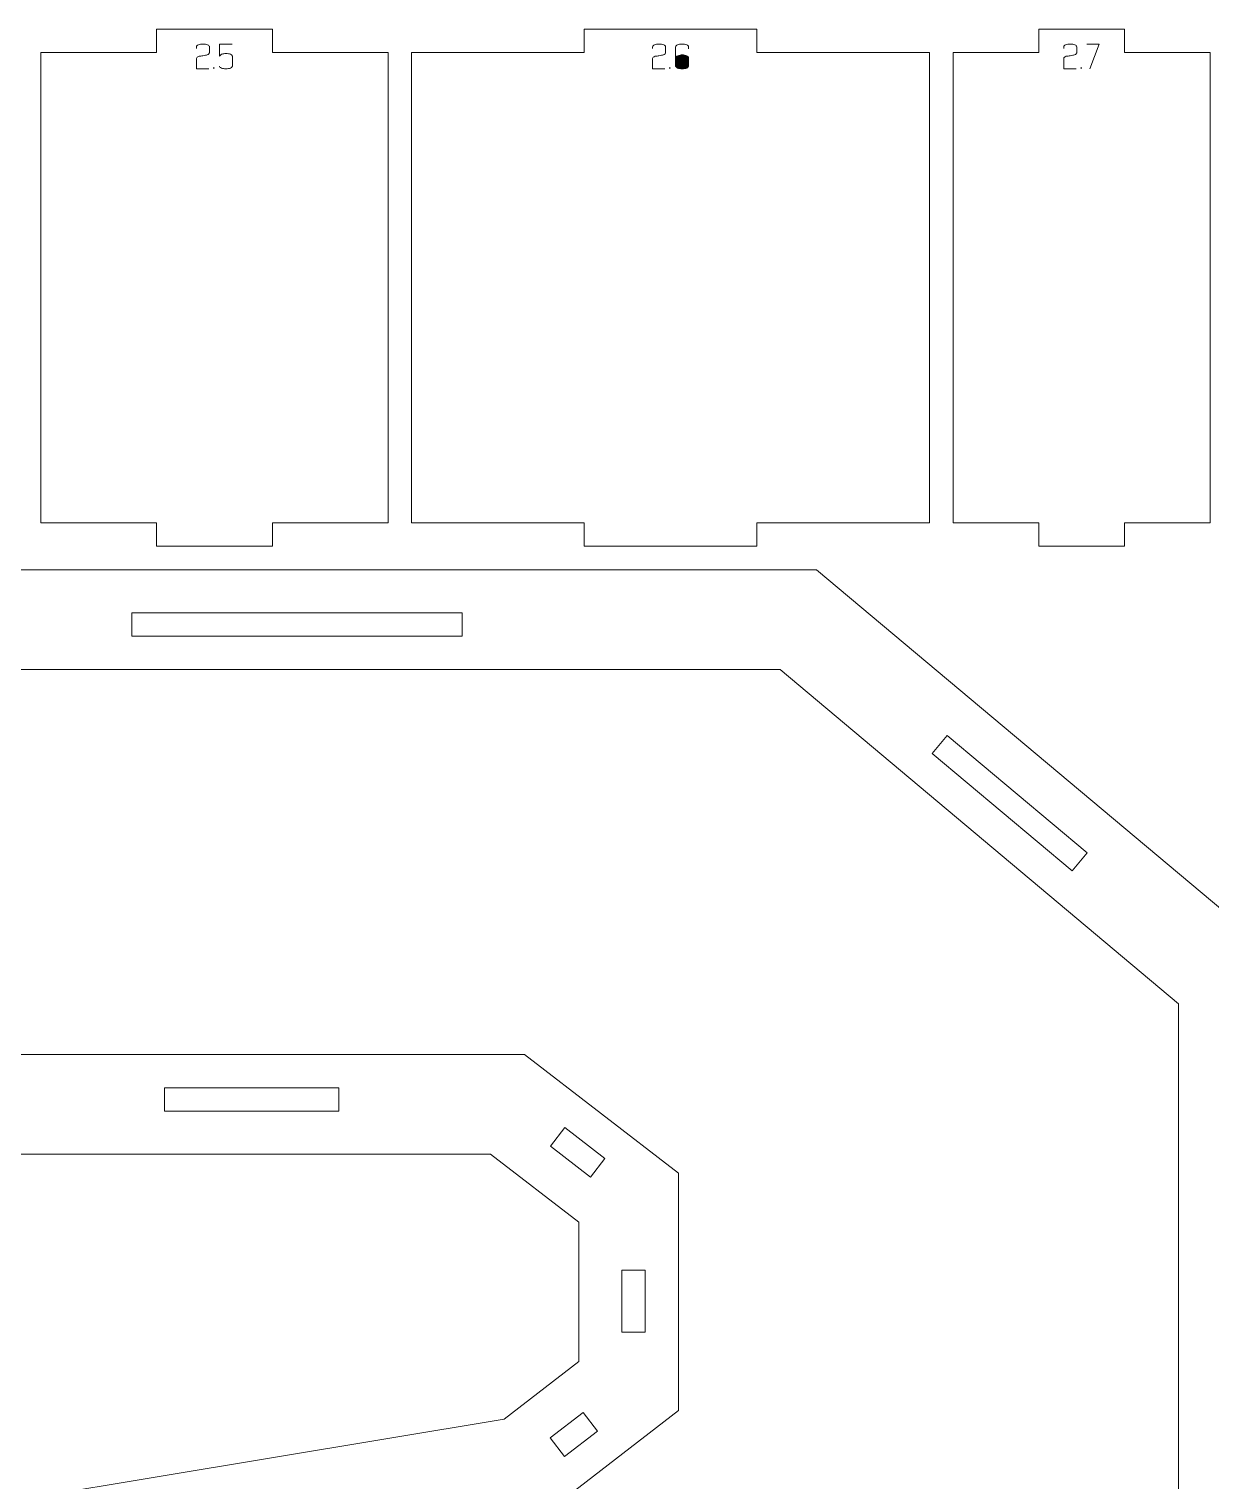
# Model space of a CAD drawing. Header units: centimetres. Extents: x -158 to 228, y -202 to 254.
# Drawn here: x -122.52 to -107.44, y -28.26 to -9.74 of the extents above; entities that cross this region are included whole.
import ezdxf

# ---------------------------------------------------------------- set-up
doc = ezdxf.new("R2010")
doc.units = ezdxf.units.CM
doc.header["$MEASUREMENT"] = 0
doc.layers.add('Capa 1', color=7, linetype='Continuous')

msp = doc.modelspace()

# ---------------------------------------------------------------- hatches: boundary and pattern name
at = {"layer": 'Capa 1', "true_color": 0x3e4095}
h = msp.add_hatch(color=175, dxfattribs=at)
edge = h.paths.add_edge_path()
edge.add_spline(control_points=[(-120.38619, -10.24484), (-120.38619, -10.24484), (-120.38619, -10.1123), (-120.38619, -10.1123), (-120.38527, -10.10038), (-120.37442, -10.09121), (-120.35363, -10.08479), (-120.34507, -10.08417), (-120.33689, -10.08318), (-120.32909, -10.0818), (-120.3213, -10.08043), (-120.31342, -10.07898), (-120.30547, -10.07745), (-120.2908, -10.075), (-120.27956, -10.07301), (-120.27177, -10.07149), (-120.26397, -10.06996), (-120.2564, -10.06797), (-120.24906, -10.06552), (-120.23011, -10.05849), (-120.22063, -10.04947), (-120.22063, -10.03847), (-120.22063, -10.03847), (-120.22063, -9.96371), (-120.22063, -9.96371), (-120.22063, -9.95393), (-120.2285, -9.9456), (-120.24425, -9.93872), (-120.25999, -9.93184), (-120.27964, -9.9284), (-120.30318, -9.9284), (-120.32672, -9.9284), (-120.34637, -9.93184), (-120.36211, -9.93872), (-120.37786, -9.9456), (-120.38573, -9.95393), (-120.38573, -9.96371), (-120.38573, -9.96371), (-120.38573, -9.98618), (-120.38573, -9.98618), (-120.38573, -9.98618), (-120.38573, -9.96371), (-120.38573, -9.96371), (-120.38573, -9.95393), (-120.37786, -9.9456), (-120.36211, -9.93872), (-120.34637, -9.93184), (-120.32672, -9.9284), (-120.30318, -9.9284), (-120.27964, -9.9284), (-120.25999, -9.93184), (-120.24425, -9.93872), (-120.2285, -9.9456), (-120.22063, -9.95393), (-120.22063, -9.96371), (-120.22063, -9.96371), (-120.22063, -10.03847), (-120.22063, -10.03847), (-120.22063, -10.04947), (-120.23011, -10.05849), (-120.24906, -10.06552), (-120.2564, -10.06797), (-120.26397, -10.06996), (-120.27177, -10.07149), (-120.27956, -10.07301), (-120.2908, -10.075), (-120.30547, -10.07745), (-120.31342, -10.07898), (-120.3213, -10.08043), (-120.32909, -10.0818), (-120.33689, -10.08318), (-120.34507, -10.08417), (-120.35363, -10.08479), (-120.37442, -10.09121), (-120.38527, -10.10038), (-120.38619, -10.1123), (-120.38619, -10.1123), (-120.38619, -10.24484), (-120.38619, -10.24484), (-120.38619, -10.24484), (-120.22934, -10.24484), (-120.22934, -10.24484), (-120.22934, -10.24484), (-120.38619, -10.24484), (-120.38619, -10.24484)], knot_values=[0, 0, 0, 0, 0.03571429, 0.03571429, 0.03571429, 0.07142857, 0.07142857, 0.07142857, 0.10714286, 0.10714286, 0.10714286, 0.14285714, 0.14285714, 0.14285714, 0.17857143, 0.17857143, 0.17857143, 0.21428571, 0.21428571, 0.21428571, 0.25, 0.25, 0.25, 0.28571429, 0.28571429, 0.28571429, 0.32142857, 0.32142857, 0.32142857, 0.35714286, 0.35714286, 0.35714286, 0.39285714, 0.39285714, 0.39285714, 0.42857143, 0.42857143, 0.42857143, 0.46428571, 0.46428571, 0.46428571, 0.5, 0.5, 0.5, 0.53571429, 0.53571429, 0.53571429, 0.57142857, 0.57142857, 0.57142857, 0.60714286, 0.60714286, 0.60714286, 0.64285714, 0.64285714, 0.64285714, 0.67857143, 0.67857143, 0.67857143, 0.71428571, 0.71428571, 0.71428571, 0.75, 0.75, 0.75, 0.78571429, 0.78571429, 0.78571429, 0.82142857, 0.82142857, 0.82142857, 0.85714286, 0.85714286, 0.85714286, 0.89285714, 0.89285714, 0.89285714, 0.92857143, 0.92857143, 0.92857143, 0.96428571, 0.96428571, 0.96428571, 1, 1, 1, 1], degree=3, periodic=1)
h = msp.add_hatch(color=175, dxfattribs=at)
edge = h.paths.add_edge_path()
edge.add_spline(control_points=[(-120.00967, -10.24484), (-120.03321, -10.24484), (-120.05286, -10.2414), (-120.0686, -10.23452), (-120.08435, -10.22764), (-120.09222, -10.21931), (-120.09222, -10.20953), (-120.09222, -10.21931), (-120.08435, -10.22764), (-120.0686, -10.23452), (-120.05286, -10.2414), (-120.03321, -10.24484), (-120.00967, -10.24484), (-119.98613, -10.24484), (-119.96648, -10.2414), (-119.95074, -10.23452), (-119.93499, -10.22764), (-119.92712, -10.21931), (-119.92712, -10.20953), (-119.92712, -10.20953), (-119.92712, -10.08387), (-119.92712, -10.08387), (-119.92712, -10.07408), (-119.93499, -10.06575), (-119.95074, -10.05887), (-119.96648, -10.05199), (-119.98613, -10.04855), (-120.00967, -10.04855), (-120.03107, -10.05039), (-120.04758, -10.05284), (-120.0592, -10.05589), (-120.07082, -10.05895), (-120.08182, -10.06828), (-120.09222, -10.08387), (-120.09222, -10.08387), (-120.09222, -9.9284), (-120.09222, -9.9284), (-120.09222, -9.9284), (-119.93262, -9.9284), (-119.93262, -9.9284), (-119.93262, -9.9284), (-120.09222, -9.9284), (-120.09222, -9.9284), (-120.09222, -9.9284), (-120.09222, -10.08387), (-120.09222, -10.08387), (-120.08182, -10.06828), (-120.07082, -10.05895), (-120.0592, -10.05589), (-120.04758, -10.05284), (-120.03107, -10.05039), (-120.00967, -10.04855), (-119.98613, -10.04855), (-119.96648, -10.05199), (-119.95074, -10.05887), (-119.93499, -10.06575), (-119.92712, -10.07408), (-119.92712, -10.08387), (-119.92712, -10.08387), (-119.92712, -10.20953), (-119.92712, -10.20953), (-119.92712, -10.21931), (-119.93499, -10.22764), (-119.95074, -10.23452), (-119.96648, -10.2414), (-119.98613, -10.24484), (-120.00967, -10.24484)], knot_values=[0, 0, 0, 0, 0.04545455, 0.04545455, 0.04545455, 0.09090909, 0.09090909, 0.09090909, 0.13636364, 0.13636364, 0.13636364, 0.18181818, 0.18181818, 0.18181818, 0.22727273, 0.22727273, 0.22727273, 0.27272727, 0.27272727, 0.27272727, 0.31818182, 0.31818182, 0.31818182, 0.36363636, 0.36363636, 0.36363636, 0.40909091, 0.40909091, 0.40909091, 0.45454545, 0.45454545, 0.45454545, 0.5, 0.5, 0.5, 0.54545455, 0.54545455, 0.54545455, 0.59090909, 0.59090909, 0.59090909, 0.63636364, 0.63636364, 0.63636364, 0.68181818, 0.68181818, 0.68181818, 0.72727273, 0.72727273, 0.72727273, 0.77272727, 0.77272727, 0.77272727, 0.81818182, 0.81818182, 0.81818182, 0.86363636, 0.86363636, 0.86363636, 0.90909091, 0.90909091, 0.90909091, 0.95454545, 0.95454545, 0.95454545, 1, 1, 1, 1], degree=3, periodic=1)
h = msp.add_hatch(color=175, dxfattribs=at)
edge = h.paths.add_edge_path()
edge.add_spline(control_points=[(-114.56334, -10.24484), (-114.56334, -10.24484), (-114.56334, -10.1123), (-114.56334, -10.1123), (-114.56242, -10.10038), (-114.55157, -10.09121), (-114.53078, -10.08479), (-114.52222, -10.08417), (-114.51404, -10.08318), (-114.50624, -10.0818), (-114.49845, -10.08043), (-114.49057, -10.07898), (-114.48262, -10.07745), (-114.46795, -10.075), (-114.45671, -10.07301), (-114.44892, -10.07149), (-114.44112, -10.06996), (-114.43355, -10.06797), (-114.42621, -10.06552), (-114.40726, -10.05849), (-114.39778, -10.04947), (-114.39778, -10.03847), (-114.39778, -10.03847), (-114.39778, -9.96371), (-114.39778, -9.96371), (-114.39778, -9.95393), (-114.40565, -9.9456), (-114.4214, -9.93872), (-114.43714, -9.93184), (-114.45679, -9.9284), (-114.48033, -9.9284), (-114.50387, -9.9284), (-114.52352, -9.93184), (-114.53926, -9.93872), (-114.55501, -9.9456), (-114.56288, -9.95393), (-114.56288, -9.96371), (-114.56288, -9.96371), (-114.56288, -9.98618), (-114.56288, -9.98618), (-114.56288, -9.98618), (-114.56288, -9.96371), (-114.56288, -9.96371), (-114.56288, -9.95393), (-114.55501, -9.9456), (-114.53926, -9.93872), (-114.52352, -9.93184), (-114.50387, -9.9284), (-114.48033, -9.9284), (-114.45679, -9.9284), (-114.43714, -9.93184), (-114.4214, -9.93872), (-114.40565, -9.9456), (-114.39778, -9.95393), (-114.39778, -9.96371), (-114.39778, -9.96371), (-114.39778, -10.03847), (-114.39778, -10.03847), (-114.39778, -10.04947), (-114.40726, -10.05849), (-114.42621, -10.06552), (-114.43355, -10.06797), (-114.44112, -10.06996), (-114.44892, -10.07149), (-114.45671, -10.07301), (-114.46795, -10.075), (-114.48262, -10.07745), (-114.49057, -10.07898), (-114.49845, -10.08043), (-114.50624, -10.0818), (-114.51404, -10.08318), (-114.52222, -10.08417), (-114.53078, -10.08479), (-114.55157, -10.09121), (-114.56242, -10.10038), (-114.56334, -10.1123), (-114.56334, -10.1123), (-114.56334, -10.24484), (-114.56334, -10.24484), (-114.56334, -10.24484), (-114.40649, -10.24484), (-114.40649, -10.24484), (-114.40649, -10.24484), (-114.56334, -10.24484), (-114.56334, -10.24484)], knot_values=[0, 0, 0, 0, 0.03571429, 0.03571429, 0.03571429, 0.07142857, 0.07142857, 0.07142857, 0.10714286, 0.10714286, 0.10714286, 0.14285714, 0.14285714, 0.14285714, 0.17857143, 0.17857143, 0.17857143, 0.21428571, 0.21428571, 0.21428571, 0.25, 0.25, 0.25, 0.28571429, 0.28571429, 0.28571429, 0.32142857, 0.32142857, 0.32142857, 0.35714286, 0.35714286, 0.35714286, 0.39285714, 0.39285714, 0.39285714, 0.42857143, 0.42857143, 0.42857143, 0.46428571, 0.46428571, 0.46428571, 0.5, 0.5, 0.5, 0.53571429, 0.53571429, 0.53571429, 0.57142857, 0.57142857, 0.57142857, 0.60714286, 0.60714286, 0.60714286, 0.64285714, 0.64285714, 0.64285714, 0.67857143, 0.67857143, 0.67857143, 0.71428571, 0.71428571, 0.71428571, 0.75, 0.75, 0.75, 0.78571429, 0.78571429, 0.78571429, 0.82142857, 0.82142857, 0.82142857, 0.85714286, 0.85714286, 0.85714286, 0.89285714, 0.89285714, 0.89285714, 0.92857143, 0.92857143, 0.92857143, 0.96428571, 0.96428571, 0.96428571, 1, 1, 1, 1], degree=3, periodic=1)
h = msp.add_hatch(color=175, dxfattribs=at)
edge = h.paths.add_edge_path()
edge.add_spline(control_points=[(-114.18682, -10.24484), (-114.21036, -10.24484), (-114.23001, -10.2414), (-114.24575, -10.23452), (-114.2615, -10.22764), (-114.26937, -10.21931), (-114.26937, -10.20953), (-114.26937, -10.20953), (-114.26937, -10.10267), (-114.26937, -10.10267), (-114.26937, -10.10267), (-114.26937, -9.96371), (-114.26937, -9.96371), (-114.26937, -9.95393), (-114.2615, -9.9456), (-114.24575, -9.93872), (-114.23001, -9.93184), (-114.21036, -9.9284), (-114.18682, -9.9284), (-114.16328, -9.9284), (-114.14363, -9.93184), (-114.12789, -9.93872), (-114.11214, -9.9456), (-114.10427, -9.95393), (-114.10427, -9.96371), (-114.10427, -9.96371), (-114.10427, -9.98939), (-114.10427, -9.98939), (-114.10427, -9.98939), (-114.10427, -9.96371), (-114.10427, -9.96371), (-114.10427, -9.95393), (-114.11214, -9.9456), (-114.12789, -9.93872), (-114.14363, -9.93184), (-114.16328, -9.9284), (-114.18682, -9.9284), (-114.21036, -9.9284), (-114.23001, -9.93184), (-114.24575, -9.93872), (-114.2615, -9.9456), (-114.26937, -9.95393), (-114.26937, -9.96371), (-114.26937, -9.96371), (-114.26937, -10.10267), (-114.26937, -10.10267), (-114.26937, -10.0935), (-114.25982, -10.08532), (-114.24071, -10.07814), (-114.2216, -10.07095), (-114.20364, -10.06736), (-114.18682, -10.06736), (-114.16328, -10.06736), (-114.14363, -10.0708), (-114.12789, -10.07768), (-114.11214, -10.08456), (-114.10427, -10.09289), (-114.10427, -10.10267), (-114.10427, -10.10267), (-114.10427, -10.20953), (-114.10427, -10.20953), (-114.10427, -10.21931), (-114.11214, -10.22764), (-114.12789, -10.23452), (-114.14363, -10.2414), (-114.16328, -10.24484), (-114.18682, -10.24484)], knot_values=[0, 0, 0, 0, 0.04545455, 0.04545455, 0.04545455, 0.09090909, 0.09090909, 0.09090909, 0.13636364, 0.13636364, 0.13636364, 0.18181818, 0.18181818, 0.18181818, 0.22727273, 0.22727273, 0.22727273, 0.27272727, 0.27272727, 0.27272727, 0.31818182, 0.31818182, 0.31818182, 0.36363636, 0.36363636, 0.36363636, 0.40909091, 0.40909091, 0.40909091, 0.45454545, 0.45454545, 0.45454545, 0.5, 0.5, 0.5, 0.54545455, 0.54545455, 0.54545455, 0.59090909, 0.59090909, 0.59090909, 0.63636364, 0.63636364, 0.63636364, 0.68181818, 0.68181818, 0.68181818, 0.72727273, 0.72727273, 0.72727273, 0.77272727, 0.77272727, 0.77272727, 0.81818182, 0.81818182, 0.81818182, 0.86363636, 0.86363636, 0.86363636, 0.90909091, 0.90909091, 0.90909091, 0.95454545, 0.95454545, 0.95454545, 1, 1, 1, 1], degree=3, periodic=1)
h = msp.add_hatch(color=175, dxfattribs=at)
edge = h.paths.add_edge_path()
edge.add_spline(control_points=[(-109.31442, -10.24484), (-109.31442, -10.24484), (-109.31442, -10.1123), (-109.31442, -10.1123), (-109.3135, -10.10038), (-109.30265, -10.09121), (-109.28186, -10.08479), (-109.2733, -10.08417), (-109.26512, -10.08318), (-109.25732, -10.0818), (-109.24953, -10.08043), (-109.24165, -10.07898), (-109.2337, -10.07745), (-109.21903, -10.075), (-109.20779, -10.07301), (-109.2, -10.07149), (-109.1922, -10.06996), (-109.18463, -10.06797), (-109.17729, -10.06552), (-109.15834, -10.05849), (-109.14886, -10.04947), (-109.14886, -10.03847), (-109.14886, -10.03847), (-109.14886, -9.96371), (-109.14886, -9.96371), (-109.14886, -9.95393), (-109.15673, -9.9456), (-109.17248, -9.93872), (-109.18822, -9.93184), (-109.20787, -9.9284), (-109.23141, -9.9284), (-109.25495, -9.9284), (-109.2746, -9.93184), (-109.29034, -9.93872), (-109.30609, -9.9456), (-109.31396, -9.95393), (-109.31396, -9.96371), (-109.31396, -9.96371), (-109.31396, -9.98618), (-109.31396, -9.98618), (-109.31396, -9.98618), (-109.31396, -9.96371), (-109.31396, -9.96371), (-109.31396, -9.95393), (-109.30609, -9.9456), (-109.29034, -9.93872), (-109.2746, -9.93184), (-109.25495, -9.9284), (-109.23141, -9.9284), (-109.20787, -9.9284), (-109.18822, -9.93184), (-109.17248, -9.93872), (-109.15673, -9.9456), (-109.14886, -9.95393), (-109.14886, -9.96371), (-109.14886, -9.96371), (-109.14886, -10.03847), (-109.14886, -10.03847), (-109.14886, -10.04947), (-109.15834, -10.05849), (-109.17729, -10.06552), (-109.18463, -10.06797), (-109.1922, -10.06996), (-109.2, -10.07149), (-109.20779, -10.07301), (-109.21903, -10.075), (-109.2337, -10.07745), (-109.24165, -10.07898), (-109.24953, -10.08043), (-109.25732, -10.0818), (-109.26512, -10.08318), (-109.2733, -10.08417), (-109.28186, -10.08479), (-109.30265, -10.09121), (-109.3135, -10.10038), (-109.31442, -10.1123), (-109.31442, -10.1123), (-109.31442, -10.24484), (-109.31442, -10.24484), (-109.31442, -10.24484), (-109.15757, -10.24484), (-109.15757, -10.24484), (-109.15757, -10.24484), (-109.31442, -10.24484), (-109.31442, -10.24484)], knot_values=[0, 0, 0, 0, 0.03571429, 0.03571429, 0.03571429, 0.07142857, 0.07142857, 0.07142857, 0.10714286, 0.10714286, 0.10714286, 0.14285714, 0.14285714, 0.14285714, 0.17857143, 0.17857143, 0.17857143, 0.21428571, 0.21428571, 0.21428571, 0.25, 0.25, 0.25, 0.28571429, 0.28571429, 0.28571429, 0.32142857, 0.32142857, 0.32142857, 0.35714286, 0.35714286, 0.35714286, 0.39285714, 0.39285714, 0.39285714, 0.42857143, 0.42857143, 0.42857143, 0.46428571, 0.46428571, 0.46428571, 0.5, 0.5, 0.5, 0.53571429, 0.53571429, 0.53571429, 0.57142857, 0.57142857, 0.57142857, 0.60714286, 0.60714286, 0.60714286, 0.64285714, 0.64285714, 0.64285714, 0.67857143, 0.67857143, 0.67857143, 0.71428571, 0.71428571, 0.71428571, 0.75, 0.75, 0.75, 0.78571429, 0.78571429, 0.78571429, 0.82142857, 0.82142857, 0.82142857, 0.85714286, 0.85714286, 0.85714286, 0.89285714, 0.89285714, 0.89285714, 0.92857143, 0.92857143, 0.92857143, 0.96428571, 0.96428571, 0.96428571, 1, 1, 1, 1], degree=3, periodic=1)
h = msp.add_hatch(color=175, dxfattribs=at)
edge = h.paths.add_edge_path()
edge.add_spline(control_points=[(-108.98193, -10.24484), (-108.98193, -10.24484), (-108.86085, -9.9284), (-108.86085, -9.9284), (-108.86085, -9.9284), (-109.02045, -9.9284), (-109.02045, -9.9284), (-109.02045, -9.9284), (-108.86085, -9.9284), (-108.86085, -9.9284), (-108.86085, -9.9284), (-108.98193, -10.24484), (-108.98193, -10.24484)], knot_values=[0, 0, 0, 0, 0.25, 0.25, 0.25, 0.5, 0.5, 0.5, 0.75, 0.75, 0.75, 1, 1, 1, 1], degree=3, periodic=1)
h = msp.add_hatch(color=175, dxfattribs=at)
edge = h.paths.add_edge_path()
edge.add_spline(control_points=[(-114.26937, -10.20953), (-114.26937, -10.21931), (-114.2615, -10.22764), (-114.24575, -10.23452), (-114.23001, -10.2414), (-114.21036, -10.24484), (-114.18682, -10.24484), (-114.16328, -10.24484), (-114.14363, -10.2414), (-114.12789, -10.23452), (-114.11214, -10.22764), (-114.10427, -10.21931), (-114.10427, -10.20953), (-114.10427, -10.20953), (-114.10427, -10.10267), (-114.10427, -10.10267), (-114.10427, -10.09289), (-114.11214, -10.08456), (-114.12789, -10.07768), (-114.14363, -10.0708), (-114.16328, -10.06736), (-114.18682, -10.06736), (-114.20364, -10.06736), (-114.2216, -10.07095), (-114.24071, -10.07814), (-114.25982, -10.08532), (-114.26937, -10.0935), (-114.26937, -10.10267), (-114.26937, -10.10267), (-114.26937, -10.20953), (-114.26937, -10.20953)], knot_values=[0, 0, 0, 0, 0.1, 0.1, 0.1, 0.2, 0.2, 0.2, 0.3, 0.3, 0.3, 0.4, 0.4, 0.4, 0.5, 0.5, 0.5, 0.6, 0.6, 0.6, 0.7, 0.7, 0.7, 0.8, 0.8, 0.8, 0.9, 0.9, 0.9, 1, 1, 1, 1], degree=3, periodic=1)
h = msp.add_hatch(color=175, dxfattribs=at)
edge = h.paths.add_edge_path()
edge.add_spline(control_points=[(-120.1656, -10.24484), (-120.1656, -10.24484), (-120.1656, -10.22237), (-120.1656, -10.22237), (-120.1656, -10.22237), (-120.1656, -10.24484), (-120.1656, -10.24484)], knot_values=[0, 0, 0, 0, 0.5, 0.5, 0.5, 1, 1, 1, 1], degree=3, periodic=1)
h = msp.add_hatch(color=175, dxfattribs=at)
edge = h.paths.add_edge_path()
edge.add_spline(control_points=[(-114.34275, -10.24484), (-114.34275, -10.24484), (-114.34275, -10.22237), (-114.34275, -10.22237), (-114.34275, -10.22237), (-114.34275, -10.24484), (-114.34275, -10.24484)], knot_values=[0, 0, 0, 0, 0.5, 0.5, 0.5, 1, 1, 1, 1], degree=3, periodic=1)
h = msp.add_hatch(color=175, dxfattribs=at)
edge = h.paths.add_edge_path()
edge.add_spline(control_points=[(-109.09383, -10.24484), (-109.09383, -10.24484), (-109.09383, -10.22237), (-109.09383, -10.22237), (-109.09383, -10.22237), (-109.09383, -10.24484), (-109.09383, -10.24484)], knot_values=[0, 0, 0, 0, 0.5, 0.5, 0.5, 1, 1, 1, 1], degree=3, periodic=1)

# ---------------------------------------------------------------- linework, layer by layer
at = {"layer": 'Capa 1', "color": 240, "lineweight": 9}
for points, knots in [([(-122.374, -10.03684), (-122.374, -10.03684), (-122.374, -16.03684), (-122.374, -16.03684), (-122.374, -16.03684), (-120.89578, -16.03684), (-120.89578, -16.03684), (-120.89578, -16.03684), (-120.89578, -16.33684), (-120.89578, -16.33684), (-120.89578, -16.33684), (-119.41755, -16.33684), (-119.41755, -16.33684), (-119.41755, -16.33684), (-119.41755, -16.03684), (-119.41755, -16.03684), (-119.41755, -16.03684), (-117.93932, -16.03684), (-117.93932, -16.03684), (-117.93932, -16.03684), (-117.93932, -10.03684), (-117.93932, -10.03684), (-117.93932, -10.03684), (-119.41755, -10.03684), (-119.41755, -10.03684), (-119.41755, -10.03684), (-119.41755, -9.73684), (-119.41755, -9.73684), (-119.41755, -9.73684), (-120.89578, -9.73684), (-120.89578, -9.73684), (-120.89578, -9.73684), (-120.89578, -10.03684), (-120.89578, -10.03684), (-120.89578, -10.03684), (-122.374, -10.03684), (-122.374, -10.03684)], [0, 0, 0, 0, 0.08333333, 0.08333333, 0.08333333, 0.16666667, 0.16666667, 0.16666667, 0.25, 0.25, 0.25, 0.33333333, 0.33333333, 0.33333333, 0.41666667, 0.41666667, 0.41666667, 0.5, 0.5, 0.5, 0.58333333, 0.58333333, 0.58333333, 0.66666667, 0.66666667, 0.66666667, 0.75, 0.75, 0.75, 0.83333333, 0.83333333, 0.83333333, 0.91666667, 0.91666667, 0.91666667, 1, 1, 1, 1]), ([(-117.63932, -10.03684), (-117.63932, -10.03684), (-117.63932, -16.03684), (-117.63932, -16.03684), (-117.63932, -16.03684), (-115.43565, -16.03684), (-115.43565, -16.03684), (-115.43565, -16.03684), (-115.43565, -16.33684), (-115.43565, -16.33684), (-115.43565, -16.33684), (-113.23198, -16.33684), (-113.23198, -16.33684), (-113.23198, -16.33684), (-113.23198, -16.03684), (-113.23198, -16.03684), (-113.23198, -16.03684), (-111.0283, -16.03684), (-111.0283, -16.03684), (-111.0283, -16.03684), (-111.0283, -10.03684), (-111.0283, -10.03684), (-111.0283, -10.03684), (-113.23198, -10.03684), (-113.23198, -10.03684), (-113.23198, -10.03684), (-113.23198, -9.73684), (-113.23198, -9.73684), (-113.23198, -9.73684), (-115.43565, -9.73684), (-115.43565, -9.73684), (-115.43565, -9.73684), (-115.43565, -10.03684), (-115.43565, -10.03684), (-115.43565, -10.03684), (-117.63932, -10.03684), (-117.63932, -10.03684)], [0, 0, 0, 0, 0.08333333, 0.08333333, 0.08333333, 0.16666667, 0.16666667, 0.16666667, 0.25, 0.25, 0.25, 0.33333333, 0.33333333, 0.33333333, 0.41666667, 0.41666667, 0.41666667, 0.5, 0.5, 0.5, 0.58333333, 0.58333333, 0.58333333, 0.66666667, 0.66666667, 0.66666667, 0.75, 0.75, 0.75, 0.83333333, 0.83333333, 0.83333333, 0.91666667, 0.91666667, 0.91666667, 1, 1, 1, 1]), ([(-110.7283, -10.03684), (-110.7283, -10.03684), (-110.7283, -16.03684), (-110.7283, -16.03684), (-110.7283, -16.03684), (-109.63453, -16.03684), (-109.63453, -16.03684), (-109.63453, -16.03684), (-109.63453, -16.33684), (-109.63453, -16.33684), (-109.63453, -16.33684), (-108.54075, -16.33684), (-108.54075, -16.33684), (-108.54075, -16.33684), (-108.54075, -16.03684), (-108.54075, -16.03684), (-108.54075, -16.03684), (-107.44697, -16.03684), (-107.44697, -16.03684), (-107.44697, -16.03684), (-107.44697, -10.03684), (-107.44697, -10.03684), (-107.44697, -10.03684), (-108.54075, -10.03684), (-108.54075, -10.03684), (-108.54075, -10.03684), (-108.54075, -9.73684), (-108.54075, -9.73684), (-108.54075, -9.73684), (-109.63453, -9.73684), (-109.63453, -9.73684), (-109.63453, -9.73684), (-109.63453, -10.03684), (-109.63453, -10.03684), (-109.63453, -10.03684), (-110.7283, -10.03684), (-110.7283, -10.03684)], [0, 0, 0, 0, 0.08333333, 0.08333333, 0.08333333, 0.16666667, 0.16666667, 0.16666667, 0.25, 0.25, 0.25, 0.33333333, 0.33333333, 0.33333333, 0.41666667, 0.41666667, 0.41666667, 0.5, 0.5, 0.5, 0.58333333, 0.58333333, 0.58333333, 0.66666667, 0.66666667, 0.66666667, 0.75, 0.75, 0.75, 0.83333333, 0.83333333, 0.83333333, 0.91666667, 0.91666667, 0.91666667, 1, 1, 1, 1]), ([(-106.57515, -29.85928), (-106.57515, -29.85928), (-111.73407, -34.1078), (-111.73407, -34.1078), (-111.73407, -34.1078), (-122.13861, -35.84189), (-122.13861, -35.84189), (-122.13861, -35.84189), (-122.96231, -36.57888), (-122.96231, -36.57888), (-122.96231, -36.57888), (-122.96231, -39.52683), (-122.96231, -39.52683), (-122.96231, -39.52683), (-115.50572, -39.52683), (-115.50572, -39.52683), (-115.50572, -39.52683), (-114.63867, -36.40547), (-114.63867, -36.40547), (-114.63867, -36.40547), (-106.57515, -36.40547), (-106.57515, -36.40547), (-106.57515, -36.40547), (-106.57515, -46.59326), (-106.57515, -46.59326), (-106.57515, -46.59326), (-131.97958, -46.59326), (-131.97958, -46.59326), (-131.97958, -46.59326), (-131.97958, -33.1974), (-131.97958, -33.1974), (-131.97958, -33.1974), (-126.90736, -29.20899), (-126.90736, -29.20899), (-126.90736, -29.20899), (-116.45947, -27.4749), (-116.45947, -27.4749), (-116.45947, -27.4749), (-115.50572, -26.73791), (-115.50572, -26.73791), (-115.50572, -26.73791), (-115.50572, -24.96047), (-115.50572, -24.96047), (-115.50572, -24.96047), (-116.63288, -24.09343), (-116.63288, -24.09343), (-116.63288, -24.09343), (-122.65884, -24.09343), (-122.65884, -24.09343), (-122.65884, -24.09343), (-123.52589, -27.25814), (-123.52589, -27.25814), (-123.52589, -27.25814), (-131.63276, -27.25814), (-131.63276, -27.25814), (-131.63276, -27.25814), (-131.63276, -21.57899), (-131.63276, -21.57899), (-131.63276, -21.57899), (-125.73685, -16.63684), (-125.73685, -16.63684), (-125.73685, -16.63684), (-112.47106, -16.63684), (-112.47106, -16.63684), (-112.47106, -16.63684), (-106.57515, -21.57899), (-106.57515, -21.57899), (-106.57515, -21.57899), (-106.57515, -29.85928), (-106.57515, -29.85928)], [0, 0, 0, 0, 0.04347826, 0.04347826, 0.04347826, 0.08695652, 0.08695652, 0.08695652, 0.13043478, 0.13043478, 0.13043478, 0.17391304, 0.17391304, 0.17391304, 0.2173913, 0.2173913, 0.2173913, 0.26086957, 0.26086957, 0.26086957, 0.30434783, 0.30434783, 0.30434783, 0.34782609, 0.34782609, 0.34782609, 0.39130435, 0.39130435, 0.39130435, 0.43478261, 0.43478261, 0.43478261, 0.47826087, 0.47826087, 0.47826087, 0.52173913, 0.52173913, 0.52173913, 0.56521739, 0.56521739, 0.56521739, 0.60869565, 0.60869565, 0.60869565, 0.65217391, 0.65217391, 0.65217391, 0.69565217, 0.69565217, 0.69565217, 0.73913043, 0.73913043, 0.73913043, 0.7826087, 0.7826087, 0.7826087, 0.82608696, 0.82608696, 0.82608696, 0.86956522, 0.86956522, 0.86956522, 0.91304348, 0.91304348, 0.91304348, 0.95652174, 0.95652174, 0.95652174, 1, 1, 1, 1]), ([(-121.21205, -17.48537), (-121.21205, -17.48537), (-116.99586, -17.48537), (-116.99586, -17.48537), (-116.99586, -17.48537), (-116.99586, -17.18537), (-116.99586, -17.18537), (-116.99586, -17.18537), (-121.21205, -17.18537), (-121.21205, -17.18537), (-121.21205, -17.18537), (-121.21205, -17.48537), (-121.21205, -17.48537)], [0, 0, 0, 0, 0.25, 0.25, 0.25, 0.5, 0.5, 0.5, 0.75, 0.75, 0.75, 1, 1, 1, 1]), ([(-107.84794, -29.25862), (-107.84794, -29.25862), (-107.84794, -22.1729), (-107.84794, -22.1729), (-107.84794, -22.1729), (-112.93395, -17.90963), (-112.93395, -17.90963), (-112.93395, -17.90963), (-125.27396, -17.90963), (-125.27396, -17.90963), (-125.27396, -17.90963), (-130.35997, -22.1729), (-130.35997, -22.1729), (-130.35997, -22.1729), (-130.35997, -25.98535), (-130.35997, -25.98535), (-130.35997, -25.98535), (-124.49687, -25.98535), (-124.49687, -25.98535), (-124.49687, -25.98535), (-123.62982, -22.82064), (-123.62982, -22.82064), (-123.62982, -22.82064), (-116.19998, -22.82064), (-116.19998, -22.82064), (-116.19998, -22.82064), (-114.23293, -24.33374), (-114.23293, -24.33374), (-114.23293, -24.33374), (-114.23293, -27.3629), (-114.23293, -27.3629), (-114.23293, -27.3629), (-115.93486, -28.67803), (-115.93486, -28.67803), (-115.93486, -28.67803), (-126.3771, -30.41118), (-126.3771, -30.41118), (-126.3771, -30.41118), (-130.70679, -33.81572), (-130.70679, -33.81572), (-130.70679, -33.81572), (-130.70679, -45.32047), (-130.70679, -45.32047), (-130.70679, -45.32047), (-107.84794, -45.32047), (-107.84794, -45.32047), (-107.84794, -45.32047), (-107.84794, -37.67826), (-107.84794, -37.67826), (-107.84794, -37.67826), (-113.67124, -37.67826), (-113.67124, -37.67826), (-113.67124, -37.67826), (-114.53829, -40.79962), (-114.53829, -40.79962), (-114.53829, -40.79962), (-124.2351, -40.79962), (-124.2351, -40.79962), (-124.2351, -40.79962), (-124.2351, -36.0098), (-124.2351, -36.0098), (-124.2351, -36.0098), (-122.7121, -34.64713), (-122.7121, -34.64713), (-122.7121, -34.64713), (-112.27984, -32.90841), (-112.27984, -32.90841), (-112.27984, -32.90841), (-107.84794, -29.25862), (-107.84794, -29.25862)], [0, 0, 0, 0, 0.04347826, 0.04347826, 0.04347826, 0.08695652, 0.08695652, 0.08695652, 0.13043478, 0.13043478, 0.13043478, 0.17391304, 0.17391304, 0.17391304, 0.2173913, 0.2173913, 0.2173913, 0.26086957, 0.26086957, 0.26086957, 0.30434783, 0.30434783, 0.30434783, 0.34782609, 0.34782609, 0.34782609, 0.39130435, 0.39130435, 0.39130435, 0.43478261, 0.43478261, 0.43478261, 0.47826087, 0.47826087, 0.47826087, 0.52173913, 0.52173913, 0.52173913, 0.56521739, 0.56521739, 0.56521739, 0.60869565, 0.60869565, 0.60869565, 0.65217391, 0.65217391, 0.65217391, 0.69565217, 0.69565217, 0.69565217, 0.73913043, 0.73913043, 0.73913043, 0.7826087, 0.7826087, 0.7826087, 0.82608696, 0.82608696, 0.82608696, 0.86956522, 0.86956522, 0.86956522, 0.91304348, 0.91304348, 0.91304348, 0.95652174, 0.95652174, 0.95652174, 1, 1, 1, 1]), ([(-110.99433, -18.98189), (-110.99433, -18.98189), (-109.20901, -20.47841), (-109.20901, -20.47841), (-109.20901, -20.47841), (-109.01629, -20.2485), (-109.01629, -20.2485), (-109.01629, -20.2485), (-110.80161, -18.75198), (-110.80161, -18.75198), (-110.80161, -18.75198), (-110.99433, -18.98189), (-110.99433, -18.98189)], [0, 0, 0, 0, 0.25, 0.25, 0.25, 0.5, 0.5, 0.5, 0.75, 0.75, 0.75, 1, 1, 1, 1]), ([(-118.56846, -23.2449), (-118.56846, -23.2449), (-120.79264, -23.2449), (-120.79264, -23.2449), (-120.79264, -23.2449), (-120.79264, -23.5449), (-120.79264, -23.5449), (-120.79264, -23.5449), (-118.56846, -23.5449), (-118.56846, -23.5449), (-118.56846, -23.5449), (-118.56846, -23.2449), (-118.56846, -23.2449)], [0, 0, 0, 0, 0.25, 0.25, 0.25, 0.5, 0.5, 0.5, 0.75, 0.75, 0.75, 1, 1, 1, 1]), ([(-115.17123, -24.14724), (-115.17123, -24.14724), (-115.68526, -23.75183), (-115.68526, -23.75183), (-115.68526, -23.75183), (-115.86817, -23.98962), (-115.86817, -23.98962), (-115.86817, -23.98962), (-115.35414, -24.38503), (-115.35414, -24.38503), (-115.35414, -24.38503), (-115.17123, -24.14724), (-115.17123, -24.14724)], [0, 0, 0, 0, 0.25, 0.25, 0.25, 0.5, 0.5, 0.5, 0.75, 0.75, 0.75, 1, 1, 1, 1]), ([(-114.65719, -26.36319), (-114.65719, -26.36319), (-114.65719, -25.57182), (-114.65719, -25.57182), (-114.65719, -25.57182), (-114.95719, -25.57182), (-114.95719, -25.57182), (-114.95719, -25.57182), (-114.95719, -26.36319), (-114.95719, -26.36319), (-114.95719, -26.36319), (-114.65719, -26.36319), (-114.65719, -26.36319)], [0, 0, 0, 0, 0.25, 0.25, 0.25, 0.5, 0.5, 0.5, 0.75, 0.75, 0.75, 1, 1, 1, 1]), ([(-115.68816, -27.95123), (-115.68816, -27.95123), (-115.2666, -27.62548), (-115.2666, -27.62548), (-115.2666, -27.62548), (-115.45003, -27.38809), (-115.45003, -27.38809), (-115.45003, -27.38809), (-115.8716, -27.71385), (-115.8716, -27.71385), (-115.8716, -27.71385), (-115.68816, -27.95123), (-115.68816, -27.95123)], [0, 0, 0, 0, 0.25, 0.25, 0.25, 0.5, 0.5, 0.5, 0.75, 0.75, 0.75, 1, 1, 1, 1])]:
    msp.add_open_spline(points, degree=3, knots=knots, dxfattribs=at)
at = {"layer": 'Capa 1', "color": 114, "lineweight": 9}
for points, knots in [([(-120.38619, -10.24484), (-120.38619, -10.24484), (-120.38619, -10.1123), (-120.38619, -10.1123), (-120.38527, -10.10038), (-120.37442, -10.09121), (-120.35363, -10.08479), (-120.34507, -10.08417), (-120.33689, -10.08318), (-120.32909, -10.0818), (-120.3213, -10.08043), (-120.31342, -10.07898), (-120.30547, -10.07745), (-120.2908, -10.075), (-120.27956, -10.07301), (-120.27177, -10.07149), (-120.26397, -10.06996), (-120.2564, -10.06797), (-120.24906, -10.06552), (-120.23011, -10.05849), (-120.22063, -10.04947), (-120.22063, -10.03847), (-120.22063, -10.03847), (-120.22063, -9.96371), (-120.22063, -9.96371), (-120.22063, -9.95393), (-120.2285, -9.9456), (-120.24425, -9.93872), (-120.25999, -9.93184), (-120.27964, -9.9284), (-120.30318, -9.9284), (-120.32672, -9.9284), (-120.34637, -9.93184), (-120.36211, -9.93872), (-120.37786, -9.9456), (-120.38573, -9.95393), (-120.38573, -9.96371), (-120.38573, -9.96371), (-120.38573, -9.98618), (-120.38573, -9.98618), (-120.38573, -9.98618), (-120.38573, -9.96371), (-120.38573, -9.96371), (-120.38573, -9.95393), (-120.37786, -9.9456), (-120.36211, -9.93872), (-120.34637, -9.93184), (-120.32672, -9.9284), (-120.30318, -9.9284), (-120.27964, -9.9284), (-120.25999, -9.93184), (-120.24425, -9.93872), (-120.2285, -9.9456), (-120.22063, -9.95393), (-120.22063, -9.96371), (-120.22063, -9.96371), (-120.22063, -10.03847), (-120.22063, -10.03847), (-120.22063, -10.04947), (-120.23011, -10.05849), (-120.24906, -10.06552), (-120.2564, -10.06797), (-120.26397, -10.06996), (-120.27177, -10.07149), (-120.27956, -10.07301), (-120.2908, -10.075), (-120.30547, -10.07745), (-120.31342, -10.07898), (-120.3213, -10.08043), (-120.32909, -10.0818), (-120.33689, -10.08318), (-120.34507, -10.08417), (-120.35363, -10.08479), (-120.37442, -10.09121), (-120.38527, -10.10038), (-120.38619, -10.1123), (-120.38619, -10.1123), (-120.38619, -10.24484), (-120.38619, -10.24484), (-120.38619, -10.24484), (-120.22934, -10.24484), (-120.22934, -10.24484), (-120.22934, -10.24484), (-120.38619, -10.24484), (-120.38619, -10.24484)], [0, 0, 0, 0, 0.03571429, 0.03571429, 0.03571429, 0.07142857, 0.07142857, 0.07142857, 0.10714286, 0.10714286, 0.10714286, 0.14285714, 0.14285714, 0.14285714, 0.17857143, 0.17857143, 0.17857143, 0.21428571, 0.21428571, 0.21428571, 0.25, 0.25, 0.25, 0.28571429, 0.28571429, 0.28571429, 0.32142857, 0.32142857, 0.32142857, 0.35714286, 0.35714286, 0.35714286, 0.39285714, 0.39285714, 0.39285714, 0.42857143, 0.42857143, 0.42857143, 0.46428571, 0.46428571, 0.46428571, 0.5, 0.5, 0.5, 0.53571429, 0.53571429, 0.53571429, 0.57142857, 0.57142857, 0.57142857, 0.60714286, 0.60714286, 0.60714286, 0.64285714, 0.64285714, 0.64285714, 0.67857143, 0.67857143, 0.67857143, 0.71428571, 0.71428571, 0.71428571, 0.75, 0.75, 0.75, 0.78571429, 0.78571429, 0.78571429, 0.82142857, 0.82142857, 0.82142857, 0.85714286, 0.85714286, 0.85714286, 0.89285714, 0.89285714, 0.89285714, 0.92857143, 0.92857143, 0.92857143, 0.96428571, 0.96428571, 0.96428571, 1, 1, 1, 1]), ([(-120.00967, -10.24484), (-120.03321, -10.24484), (-120.05286, -10.2414), (-120.0686, -10.23452), (-120.08435, -10.22764), (-120.09222, -10.21931), (-120.09222, -10.20953), (-120.09222, -10.21931), (-120.08435, -10.22764), (-120.0686, -10.23452), (-120.05286, -10.2414), (-120.03321, -10.24484), (-120.00967, -10.24484), (-119.98613, -10.24484), (-119.96648, -10.2414), (-119.95074, -10.23452), (-119.93499, -10.22764), (-119.92712, -10.21931), (-119.92712, -10.20953), (-119.92712, -10.20953), (-119.92712, -10.08387), (-119.92712, -10.08387), (-119.92712, -10.07408), (-119.93499, -10.06575), (-119.95074, -10.05887), (-119.96648, -10.05199), (-119.98613, -10.04855), (-120.00967, -10.04855), (-120.03107, -10.05039), (-120.04758, -10.05284), (-120.0592, -10.05589), (-120.07082, -10.05895), (-120.08182, -10.06828), (-120.09222, -10.08387), (-120.09222, -10.08387), (-120.09222, -9.9284), (-120.09222, -9.9284), (-120.09222, -9.9284), (-119.93262, -9.9284), (-119.93262, -9.9284), (-119.93262, -9.9284), (-120.09222, -9.9284), (-120.09222, -9.9284), (-120.09222, -9.9284), (-120.09222, -10.08387), (-120.09222, -10.08387), (-120.08182, -10.06828), (-120.07082, -10.05895), (-120.0592, -10.05589), (-120.04758, -10.05284), (-120.03107, -10.05039), (-120.00967, -10.04855), (-119.98613, -10.04855), (-119.96648, -10.05199), (-119.95074, -10.05887), (-119.93499, -10.06575), (-119.92712, -10.07408), (-119.92712, -10.08387), (-119.92712, -10.08387), (-119.92712, -10.20953), (-119.92712, -10.20953), (-119.92712, -10.21931), (-119.93499, -10.22764), (-119.95074, -10.23452), (-119.96648, -10.2414), (-119.98613, -10.24484), (-120.00967, -10.24484)], [0, 0, 0, 0, 0.04545455, 0.04545455, 0.04545455, 0.09090909, 0.09090909, 0.09090909, 0.13636364, 0.13636364, 0.13636364, 0.18181818, 0.18181818, 0.18181818, 0.22727273, 0.22727273, 0.22727273, 0.27272727, 0.27272727, 0.27272727, 0.31818182, 0.31818182, 0.31818182, 0.36363636, 0.36363636, 0.36363636, 0.40909091, 0.40909091, 0.40909091, 0.45454545, 0.45454545, 0.45454545, 0.5, 0.5, 0.5, 0.54545455, 0.54545455, 0.54545455, 0.59090909, 0.59090909, 0.59090909, 0.63636364, 0.63636364, 0.63636364, 0.68181818, 0.68181818, 0.68181818, 0.72727273, 0.72727273, 0.72727273, 0.77272727, 0.77272727, 0.77272727, 0.81818182, 0.81818182, 0.81818182, 0.86363636, 0.86363636, 0.86363636, 0.90909091, 0.90909091, 0.90909091, 0.95454545, 0.95454545, 0.95454545, 1, 1, 1, 1]), ([(-114.56334, -10.24484), (-114.56334, -10.24484), (-114.56334, -10.1123), (-114.56334, -10.1123), (-114.56242, -10.10038), (-114.55157, -10.09121), (-114.53078, -10.08479), (-114.52222, -10.08417), (-114.51404, -10.08318), (-114.50624, -10.0818), (-114.49845, -10.08043), (-114.49057, -10.07898), (-114.48262, -10.07745), (-114.46795, -10.075), (-114.45671, -10.07301), (-114.44892, -10.07149), (-114.44112, -10.06996), (-114.43355, -10.06797), (-114.42621, -10.06552), (-114.40726, -10.05849), (-114.39778, -10.04947), (-114.39778, -10.03847), (-114.39778, -10.03847), (-114.39778, -9.96371), (-114.39778, -9.96371), (-114.39778, -9.95393), (-114.40565, -9.9456), (-114.4214, -9.93872), (-114.43714, -9.93184), (-114.45679, -9.9284), (-114.48033, -9.9284), (-114.50387, -9.9284), (-114.52352, -9.93184), (-114.53926, -9.93872), (-114.55501, -9.9456), (-114.56288, -9.95393), (-114.56288, -9.96371), (-114.56288, -9.96371), (-114.56288, -9.98618), (-114.56288, -9.98618), (-114.56288, -9.98618), (-114.56288, -9.96371), (-114.56288, -9.96371), (-114.56288, -9.95393), (-114.55501, -9.9456), (-114.53926, -9.93872), (-114.52352, -9.93184), (-114.50387, -9.9284), (-114.48033, -9.9284), (-114.45679, -9.9284), (-114.43714, -9.93184), (-114.4214, -9.93872), (-114.40565, -9.9456), (-114.39778, -9.95393), (-114.39778, -9.96371), (-114.39778, -9.96371), (-114.39778, -10.03847), (-114.39778, -10.03847), (-114.39778, -10.04947), (-114.40726, -10.05849), (-114.42621, -10.06552), (-114.43355, -10.06797), (-114.44112, -10.06996), (-114.44892, -10.07149), (-114.45671, -10.07301), (-114.46795, -10.075), (-114.48262, -10.07745), (-114.49057, -10.07898), (-114.49845, -10.08043), (-114.50624, -10.0818), (-114.51404, -10.08318), (-114.52222, -10.08417), (-114.53078, -10.08479), (-114.55157, -10.09121), (-114.56242, -10.10038), (-114.56334, -10.1123), (-114.56334, -10.1123), (-114.56334, -10.24484), (-114.56334, -10.24484), (-114.56334, -10.24484), (-114.40649, -10.24484), (-114.40649, -10.24484), (-114.40649, -10.24484), (-114.56334, -10.24484), (-114.56334, -10.24484)], [0, 0, 0, 0, 0.03571429, 0.03571429, 0.03571429, 0.07142857, 0.07142857, 0.07142857, 0.10714286, 0.10714286, 0.10714286, 0.14285714, 0.14285714, 0.14285714, 0.17857143, 0.17857143, 0.17857143, 0.21428571, 0.21428571, 0.21428571, 0.25, 0.25, 0.25, 0.28571429, 0.28571429, 0.28571429, 0.32142857, 0.32142857, 0.32142857, 0.35714286, 0.35714286, 0.35714286, 0.39285714, 0.39285714, 0.39285714, 0.42857143, 0.42857143, 0.42857143, 0.46428571, 0.46428571, 0.46428571, 0.5, 0.5, 0.5, 0.53571429, 0.53571429, 0.53571429, 0.57142857, 0.57142857, 0.57142857, 0.60714286, 0.60714286, 0.60714286, 0.64285714, 0.64285714, 0.64285714, 0.67857143, 0.67857143, 0.67857143, 0.71428571, 0.71428571, 0.71428571, 0.75, 0.75, 0.75, 0.78571429, 0.78571429, 0.78571429, 0.82142857, 0.82142857, 0.82142857, 0.85714286, 0.85714286, 0.85714286, 0.89285714, 0.89285714, 0.89285714, 0.92857143, 0.92857143, 0.92857143, 0.96428571, 0.96428571, 0.96428571, 1, 1, 1, 1]), ([(-114.18682, -10.24484), (-114.21036, -10.24484), (-114.23001, -10.2414), (-114.24575, -10.23452), (-114.2615, -10.22764), (-114.26937, -10.21931), (-114.26937, -10.20953), (-114.26937, -10.20953), (-114.26937, -10.10267), (-114.26937, -10.10267), (-114.26937, -10.10267), (-114.26937, -9.96371), (-114.26937, -9.96371), (-114.26937, -9.95393), (-114.2615, -9.9456), (-114.24575, -9.93872), (-114.23001, -9.93184), (-114.21036, -9.9284), (-114.18682, -9.9284), (-114.16328, -9.9284), (-114.14363, -9.93184), (-114.12789, -9.93872), (-114.11214, -9.9456), (-114.10427, -9.95393), (-114.10427, -9.96371), (-114.10427, -9.96371), (-114.10427, -9.98939), (-114.10427, -9.98939), (-114.10427, -9.98939), (-114.10427, -9.96371), (-114.10427, -9.96371), (-114.10427, -9.95393), (-114.11214, -9.9456), (-114.12789, -9.93872), (-114.14363, -9.93184), (-114.16328, -9.9284), (-114.18682, -9.9284), (-114.21036, -9.9284), (-114.23001, -9.93184), (-114.24575, -9.93872), (-114.2615, -9.9456), (-114.26937, -9.95393), (-114.26937, -9.96371), (-114.26937, -9.96371), (-114.26937, -10.10267), (-114.26937, -10.10267), (-114.26937, -10.0935), (-114.25982, -10.08532), (-114.24071, -10.07814), (-114.2216, -10.07095), (-114.20364, -10.06736), (-114.18682, -10.06736), (-114.16328, -10.06736), (-114.14363, -10.0708), (-114.12789, -10.07768), (-114.11214, -10.08456), (-114.10427, -10.09289), (-114.10427, -10.10267), (-114.10427, -10.10267), (-114.10427, -10.20953), (-114.10427, -10.20953), (-114.10427, -10.21931), (-114.11214, -10.22764), (-114.12789, -10.23452), (-114.14363, -10.2414), (-114.16328, -10.24484), (-114.18682, -10.24484)], [0, 0, 0, 0, 0.04545455, 0.04545455, 0.04545455, 0.09090909, 0.09090909, 0.09090909, 0.13636364, 0.13636364, 0.13636364, 0.18181818, 0.18181818, 0.18181818, 0.22727273, 0.22727273, 0.22727273, 0.27272727, 0.27272727, 0.27272727, 0.31818182, 0.31818182, 0.31818182, 0.36363636, 0.36363636, 0.36363636, 0.40909091, 0.40909091, 0.40909091, 0.45454545, 0.45454545, 0.45454545, 0.5, 0.5, 0.5, 0.54545455, 0.54545455, 0.54545455, 0.59090909, 0.59090909, 0.59090909, 0.63636364, 0.63636364, 0.63636364, 0.68181818, 0.68181818, 0.68181818, 0.72727273, 0.72727273, 0.72727273, 0.77272727, 0.77272727, 0.77272727, 0.81818182, 0.81818182, 0.81818182, 0.86363636, 0.86363636, 0.86363636, 0.90909091, 0.90909091, 0.90909091, 0.95454545, 0.95454545, 0.95454545, 1, 1, 1, 1]), ([(-109.31442, -10.24484), (-109.31442, -10.24484), (-109.31442, -10.1123), (-109.31442, -10.1123), (-109.3135, -10.10038), (-109.30265, -10.09121), (-109.28186, -10.08479), (-109.2733, -10.08417), (-109.26512, -10.08318), (-109.25732, -10.0818), (-109.24953, -10.08043), (-109.24165, -10.07898), (-109.2337, -10.07745), (-109.21903, -10.075), (-109.20779, -10.07301), (-109.2, -10.07149), (-109.1922, -10.06996), (-109.18463, -10.06797), (-109.17729, -10.06552), (-109.15834, -10.05849), (-109.14886, -10.04947), (-109.14886, -10.03847), (-109.14886, -10.03847), (-109.14886, -9.96371), (-109.14886, -9.96371), (-109.14886, -9.95393), (-109.15673, -9.9456), (-109.17248, -9.93872), (-109.18822, -9.93184), (-109.20787, -9.9284), (-109.23141, -9.9284), (-109.25495, -9.9284), (-109.2746, -9.93184), (-109.29034, -9.93872), (-109.30609, -9.9456), (-109.31396, -9.95393), (-109.31396, -9.96371), (-109.31396, -9.96371), (-109.31396, -9.98618), (-109.31396, -9.98618), (-109.31396, -9.98618), (-109.31396, -9.96371), (-109.31396, -9.96371), (-109.31396, -9.95393), (-109.30609, -9.9456), (-109.29034, -9.93872), (-109.2746, -9.93184), (-109.25495, -9.9284), (-109.23141, -9.9284), (-109.20787, -9.9284), (-109.18822, -9.93184), (-109.17248, -9.93872), (-109.15673, -9.9456), (-109.14886, -9.95393), (-109.14886, -9.96371), (-109.14886, -9.96371), (-109.14886, -10.03847), (-109.14886, -10.03847), (-109.14886, -10.04947), (-109.15834, -10.05849), (-109.17729, -10.06552), (-109.18463, -10.06797), (-109.1922, -10.06996), (-109.2, -10.07149), (-109.20779, -10.07301), (-109.21903, -10.075), (-109.2337, -10.07745), (-109.24165, -10.07898), (-109.24953, -10.08043), (-109.25732, -10.0818), (-109.26512, -10.08318), (-109.2733, -10.08417), (-109.28186, -10.08479), (-109.30265, -10.09121), (-109.3135, -10.10038), (-109.31442, -10.1123), (-109.31442, -10.1123), (-109.31442, -10.24484), (-109.31442, -10.24484), (-109.31442, -10.24484), (-109.15757, -10.24484), (-109.15757, -10.24484), (-109.15757, -10.24484), (-109.31442, -10.24484), (-109.31442, -10.24484)], [0, 0, 0, 0, 0.03571429, 0.03571429, 0.03571429, 0.07142857, 0.07142857, 0.07142857, 0.10714286, 0.10714286, 0.10714286, 0.14285714, 0.14285714, 0.14285714, 0.17857143, 0.17857143, 0.17857143, 0.21428571, 0.21428571, 0.21428571, 0.25, 0.25, 0.25, 0.28571429, 0.28571429, 0.28571429, 0.32142857, 0.32142857, 0.32142857, 0.35714286, 0.35714286, 0.35714286, 0.39285714, 0.39285714, 0.39285714, 0.42857143, 0.42857143, 0.42857143, 0.46428571, 0.46428571, 0.46428571, 0.5, 0.5, 0.5, 0.53571429, 0.53571429, 0.53571429, 0.57142857, 0.57142857, 0.57142857, 0.60714286, 0.60714286, 0.60714286, 0.64285714, 0.64285714, 0.64285714, 0.67857143, 0.67857143, 0.67857143, 0.71428571, 0.71428571, 0.71428571, 0.75, 0.75, 0.75, 0.78571429, 0.78571429, 0.78571429, 0.82142857, 0.82142857, 0.82142857, 0.85714286, 0.85714286, 0.85714286, 0.89285714, 0.89285714, 0.89285714, 0.92857143, 0.92857143, 0.92857143, 0.96428571, 0.96428571, 0.96428571, 1, 1, 1, 1]), ([(-108.98193, -10.24484), (-108.98193, -10.24484), (-108.86085, -9.9284), (-108.86085, -9.9284), (-108.86085, -9.9284), (-109.02045, -9.9284), (-109.02045, -9.9284), (-109.02045, -9.9284), (-108.86085, -9.9284), (-108.86085, -9.9284), (-108.86085, -9.9284), (-108.98193, -10.24484), (-108.98193, -10.24484)], [0, 0, 0, 0, 0.25, 0.25, 0.25, 0.5, 0.5, 0.5, 0.75, 0.75, 0.75, 1, 1, 1, 1]), ([(-114.26937, -10.20953), (-114.26937, -10.21931), (-114.2615, -10.22764), (-114.24575, -10.23452), (-114.23001, -10.2414), (-114.21036, -10.24484), (-114.18682, -10.24484), (-114.16328, -10.24484), (-114.14363, -10.2414), (-114.12789, -10.23452), (-114.11214, -10.22764), (-114.10427, -10.21931), (-114.10427, -10.20953), (-114.10427, -10.20953), (-114.10427, -10.10267), (-114.10427, -10.10267), (-114.10427, -10.09289), (-114.11214, -10.08456), (-114.12789, -10.07768), (-114.14363, -10.0708), (-114.16328, -10.06736), (-114.18682, -10.06736), (-114.20364, -10.06736), (-114.2216, -10.07095), (-114.24071, -10.07814), (-114.25982, -10.08532), (-114.26937, -10.0935), (-114.26937, -10.10267), (-114.26937, -10.10267), (-114.26937, -10.20953), (-114.26937, -10.20953)], [0, 0, 0, 0, 0.1, 0.1, 0.1, 0.2, 0.2, 0.2, 0.3, 0.3, 0.3, 0.4, 0.4, 0.4, 0.5, 0.5, 0.5, 0.6, 0.6, 0.6, 0.7, 0.7, 0.7, 0.8, 0.8, 0.8, 0.9, 0.9, 0.9, 1, 1, 1, 1]), ([(-120.1656, -10.24484), (-120.1656, -10.24484), (-120.1656, -10.22237), (-120.1656, -10.22237), (-120.1656, -10.22237), (-120.1656, -10.24484), (-120.1656, -10.24484)], [0, 0, 0, 0, 0.5, 0.5, 0.5, 1, 1, 1, 1]), ([(-114.34275, -10.24484), (-114.34275, -10.24484), (-114.34275, -10.22237), (-114.34275, -10.22237), (-114.34275, -10.22237), (-114.34275, -10.24484), (-114.34275, -10.24484)], [0, 0, 0, 0, 0.5, 0.5, 0.5, 1, 1, 1, 1]), ([(-109.09383, -10.24484), (-109.09383, -10.24484), (-109.09383, -10.22237), (-109.09383, -10.22237), (-109.09383, -10.22237), (-109.09383, -10.24484), (-109.09383, -10.24484)], [0, 0, 0, 0, 0.5, 0.5, 0.5, 1, 1, 1, 1])]:
    msp.add_open_spline(points, degree=3, knots=knots, dxfattribs=at)

doc.saveas('drawing.dxf')
